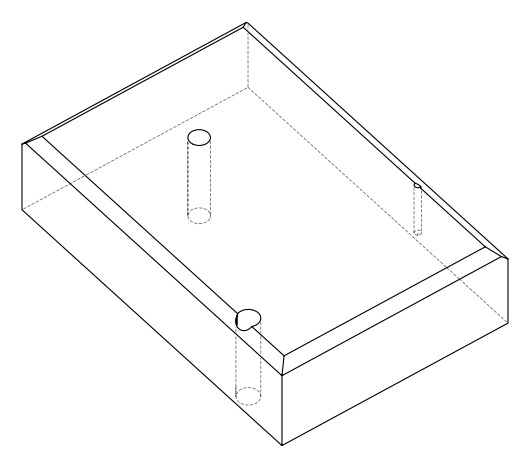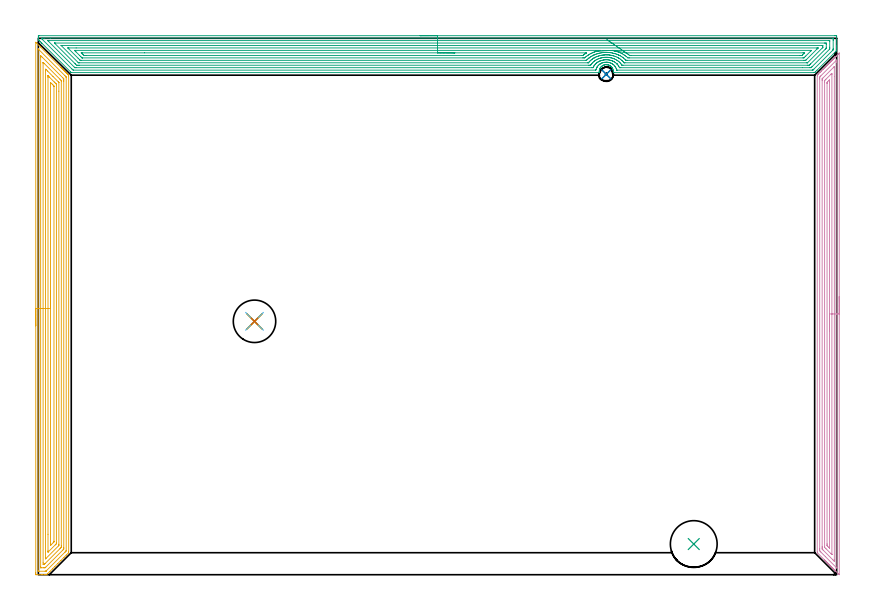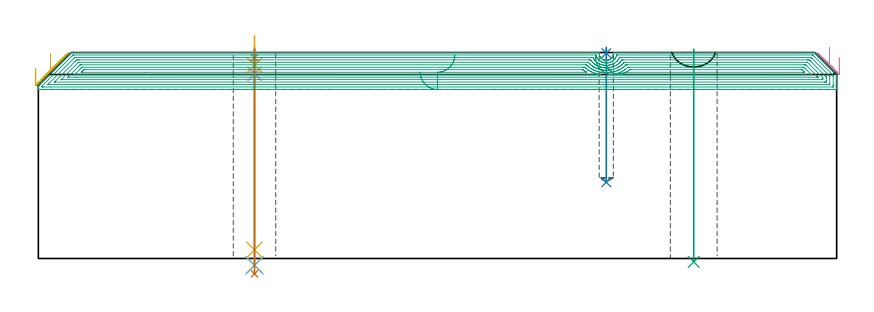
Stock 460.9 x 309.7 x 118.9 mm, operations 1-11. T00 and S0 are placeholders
(PLAN: 12 operations, 7 tool changes, 78 min)
(1 SPOT_DRILL | STEP1HOLE_1 | NXT0321_9005460120000 | 0.05 min | 182 mm3)
(2 SPOT_DRILL_1 | STEP1POCKET | NXT0321_9005460120000 | 0.03 min | 0 mm3)
(3 INDEXABLE_INSERT_DRILL_THROUGH_HOLE_FROM_SOLID | STEP1HOLE | NXT0302_025 | 0.49 min | 68005 mm3)
(4 DRILL_BLIND_HOLE_INTO_CENTER | STEP1HOLE_1 | UGT0301_477 | 0.06 min | 452 mm3)
(5 GUN_DRILL_THROUGH_HOLE | STEP1HOLE_1 | UGT0307_007 | 0.63 min | 8687 mm3)
(6 DRILL_TO_ENLARGE_THROUGH_HOLE | STEP1HOLE_1 | NXT0301_104 | 0.5 min | 8924 mm3)
(7 DRILL_TO_ENLARGE_THROUGH_HOLE_1 | STEP1HOLE_1 | UGT0301_058 | 0.52 min | 37741 mm3)
(8 DRILL_BLIND_HOLE_INTO_CENTER_1 | STEP1POCKET | UGT0301_477 | 0.31 min | 3838 mm3)
(9 AREA_MILL | FG_CHAMFER_SURFACE | UGT0205_001 | 29.14 min | 104437 mm3)
(10 AREA_MILL_1 | FG_CHAMFER_SURFACE_1 | UGT0205_001 | 11.79 min | 23601 mm3)
(11 AREA_MILL_2 | FG_CHAMFER_SURFACE_2 | UGT0205_001 | 16.8 min | 53197 mm3)
(12 AREA_MILL_3 | FG_CHAMFER_SURFACE_3 | UGT0205_001 | 17.69 min | 34821 mm3)
(TOOL NXT0321_9005460120000 | NC Spot Drill, 142deg, 12mm, Carbide, Uncoated | D12 PA142 FL30 Z2)
(TOOL NXT0302_025 | Index. Insert Drill 27mm [880-D2700L32-05] | D27 PA176 FL135 Z2)
(TOOL UGT0301_477 | Carbide Drill 8.2 mm | D8.2 PA118 FL75 Z2)
(TOOL UGT0307_007 | Gun Drill 10 mm | D10 PA130 FL24 Z1)
(TOOL NXT0301_104 | Carbide Drill 14mm [860.1-1400-112A1-MM 2214] | D14 PA140 FL123 Z2)
(TOOL UGT0301_058 | Twist Drill 24.5 mm | D24.5 PA118 FL160 Z2)
(TOOL UGT0205_001 | Chamfer Mill 20 x 3 x 45 deg. | D20 FL50 Z2)
(OP 1 SPOT_DRILL)
G17 G21 G94 G90
T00 M6
G54
G17 G0 G90 X124.8 Y146.3 S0 M3
G43 Z128.9 H0
G94 G81 G98 Z115.9 F250. R121.9
G80
M5
M2
(OP 2 SPOT_DRILL_1)
G17 G21 G94 G90
T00 M6
G54
G17 G0 G90 X327.9 Y288.9 S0 M3
G43 Z128.9 H0
G94 G81 G98 Z118.547 F250. R121.9
G80
M5
M2
(OP 3 INDEXABLE_INSERT_DRILL_THROUGH_HOLE_FROM_SOLID)
G17 G21 G94 G90
T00 M6
G54
G17 G0 G90 X378.4 Y17.7 S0 M3
G43 Z128.9 H1
G94 G81 G98 Z-1.971 F250. R120.9
G80
M5
M2
(OP 4 DRILL_BLIND_HOLE_INTO_CENTER)
G17 G21 G94 G90
T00 M6
G54
G17 G0 G90 X124.8 Y146.3 S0 M3
G43 Z128.9 H0
G94 G81 G98 Z106.6 F250. R120.9
G80
M5
M2
(OP 5 GUN_DRILL_THROUGH_HOLE)
G17 G21 G94 G90
T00 M6
G54
G17 G0 G90 X124.8 Y146.3 M8
G43 Z128.9 H0
Z128.463
S716 M3
G94 G1 Z111.568 F125. M26
G4 X.084
Z5. F250.
G4 X.084
Z-3.832 F125.
G4 X.084
M5
M9
G0 Z128.463
Z128.9
M2
(OP 6 DRILL_TO_ENLARGE_THROUGH_HOLE)
G17 G21 G94 G90
T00 M6
G54
G17 G0 G90 X124.8 Y146.3 S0 M3
G43 Z128.9 H1
G94 G73 G98 Z-4.048 F250. Q13.661 R120.9
G80
M5
M2
(OP 7 DRILL_TO_ENLARGE_THROUGH_HOLE_1)
G17 G21 G94 G90
T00 M6
G54
G17 G0 G90 X124.8 Y146.3 S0 M3
G43 Z128.9 H0
G94 G73 G98 Z-8.861 F250. Q21.293 R120.9
G80
M5
M2
(OP 8 DRILL_BLIND_HOLE_INTO_CENTER_1)
G17 G21 G94 G90
T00 M6
G54
G17 G0 G90 X327.9 Y288.9 S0 M3
G43 Z128.9 H0
G94 G81 G98 Z44. F250. R120.9
G80
M5
M2
(OP 9 AREA_MILL)
G17 G21 G94 G90
T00 M6
G54
G17 G0 G90 X220.45 Y311.2 S1061 M3
G43 Z128.9 H0
Z107.6
G94 G1 X220.488 Z106.728 F250.
X220.602 Z105.864
X220.791 Z105.012
X221.053 Z104.18
X221.387 Z103.374
X221.79 Z102.6
X222.258 Z101.864
X222.79 Z101.172
X223.379 Z100.529
X224.022 Z99.94
X224.714 Z99.409
X225.45 Z98.94
X226.224 Z98.537
X227.03 Z98.203
X227.862 Z97.941
X228.713 Z97.752
X229.578 Z97.638
X230.45 Z97.6
X459.779
X460.27 Y311.198 Z97.602
X460.755 Y311.195 Z97.604
X460.891 Y311.192 Z97.606
X460.9 Y310.715 Z98.083
Y305.411 Z103.383
Y304.89 Z103.907
Y304.527 Z104.268
Y304.006 Z104.79
Y303.644 Z105.151
Y302.76 Z106.038
X460.898 Y302.609 Z106.189
X460.866 Y302.566 Z106.234
X460.568 Y302.267 Z106.531
X449.6 Y291.299 Z117.5
X448.645 Y290.344 Z118.454
X448.473 Y290.173 Z118.626
X448.252 Y289.954 Z118.845
X448.201 Y289.907 Z118.893
X447.75 Y289.9 Z118.9
X332.393
X331.98 Y289.907 Z118.893
X331.991 Y290.213 Z118.587
X331.996 Y290.454 Z118.346
X331.982 Y290.691 Z118.109
X331.946 Y290.952 Z117.848
X331.921 Y291.132 Z117.666
X331.818 Y291.57 Z117.229
X331.659 Y292.008 Z116.79
X331.457 Y292.432 Z116.365
X331.447 Y292.449 Z116.348
X331.345 Y292.595 Z116.201
X331.201 Y292.805 Z115.995
X331.129 Y292.909 Z115.891
X331.025 Y293.037 Z115.762
X330.954 Y293.125 Z115.675
X330.76 Y293.33 Z115.47
X330.563 Y293.512 Z115.288
X330.418 Y293.626 Z115.173
X330.352 Y293.678 Z115.121
X330.133 Y293.831 Z114.968
X329.985 Y293.921 Z114.878
X329.905 Y293.97 Z114.83
X329.731 Y294.061 Z114.738
X329.67 Y294.094 Z114.706
X329.408 Y294.209 Z114.589
X329.264 Y294.256 Z114.54
X329.096 Y294.312 Z114.485
X328.816 Y294.386 Z114.41
X328.776 Y294.397 Z114.399
X328.554 Y294.442 Z114.356
X328.331 Y294.473 Z114.326
X328.294 Y294.475 Z114.323
X328.141 Y294.484 Z114.307
X328.106 Y294.485 Z114.303
X328.051 Y294.49 Z114.3
X327.769 Y294.494 Z114.299
X327.713 Y294.488 Z114.303
X327.563 Y294.476 Z114.322
X327.433 Y294.463 Z114.334
X327.028 Y294.392 Z114.402
X326.988 Y294.385 Z114.409
X326.686 Y294.306 Z114.489
X326.581 Y294.271 Z114.524
X326.392 Y294.21 Z114.589
X326.094 Y294.076 Z114.723
X325.993 Y294.022 Z114.777
X325.858 Y293.949 Z114.849
X325.63 Y293.807 Z114.991
X325.566 Y293.762 Z115.037
X325.411 Y293.651 Z115.147
X325.2 Y293.481 Z115.318
X325.039 Y293.33 Z115.469
X324.846 Y293.125 Z115.675
X324.792 Y293.061 Z115.739
X324.668 Y292.911 Z115.889
X324.547 Y292.745 Z116.054
X324.504 Y292.684 Z116.114
X324.447 Y292.595 Z116.201
X324.353 Y292.45 Z116.349
X324.345 Y292.436 Z116.364
X324.306 Y292.37 Z116.43
X324.298 Y292.351 Z116.449
X324.209 Y292.153 Z116.642
X324.128 Y291.974 Z116.823
X323.982 Y291.57 Z117.229
X323.879 Y291.133 Z117.667
X323.82 Y290.69 Z118.109
X323.812 Y290.194 Z118.605
X323.819 Y289.906 Z118.892
X323.451 Y289.9 Z118.9
X19.03
X19.005 Y289.906 Z118.893
X18.993 Y289.909 Z118.889
X18.956 Y289.944 Z118.855
X18.652 Y290.247 Z118.55
X18.516 Y290.384 Z118.416
X18.515 Y290.385 Z118.415
X2.014 Y306.884 Z101.912
X1.912 Y306.988 Z101.812
X1.823 Y307.077 Z101.723
X1.719 Y307.179 Z101.617
X1.279 Y307.621 Z101.178
X0.835 Y308.063 Z100.733
X0.63 Y308.269 Z100.53
X0.574 Y308.325 Z100.474
X0.332 Y308.567 Z100.232
X0.203 Y308.697 Z100.103
X0.034 Y308.869 Z99.929
X0.005 Y308.905 Z99.891
X0.003 Y308.947 Z99.851
X0. Y308.997 Z99.801
Y309.048 Z99.75
Y309.831 Z98.963
Y311.076 Z97.721
X0.003 Y311.191 Z97.605
X0.429 Y311.2 Z97.6
X230.45
Y309.786 Z99.014
X458.527 Y309.785 Z99.015
X458.877 Y309.779 Z99.021
X458.89 Y309.666 Z99.134
X458.897 Y309.42 Z99.38
X458.899 Y308.947 Z99.853
X458.9 Y308.533 Z100.267
Y303.644 Z105.156
X458.898 Y303.231 Z105.569
X458.894 Y303.112 Z105.688
X458.89 Y303.055 Z105.745
X458.855 Y303.017 Z105.783
X458.609 Y302.76 Z106.04
X458.546 Y302.696 Z106.104
X447.75 Y291.9 Z116.9
X447.431 Y291.584 Z117.216
X447.236 Y291.394 Z117.406
X447.166 Y291.328 Z117.472
X447.067 Y291.321 Z117.479
X446.856 Y291.315 Z117.485
X446.81
X334.136
X333.965 Y291.318 Z117.482
X333.925 Y291.321 Z117.479
X333.913 Y291.325 Z117.475
X333.905 Y291.343 Z117.457
X333.89 Y291.388 Z117.412
X333.878 Y291.433 Z117.367
X333.833 Y291.614 Z117.186
X333.733 Y291.954 Z116.846
X333.661 Y292.153 Z116.647
X333.558 Y292.428 Z116.372
X333.288 Y293.001 Z115.799
X333.265 Y293.037 Z115.763
X333.224 Y293.1 Z115.7
X332.922 Y293.519 Z115.281
X332.753 Y293.735 Z115.065
X332.596 Y293.921 Z114.879
X332.393 Y294.135 Z114.665
X332.038 Y294.457 Z114.343
X331.578 Y294.805 Z113.995
X331.499 Y294.86 Z113.94
X331.342 Y294.96 Z113.84
X330.823 Y295.241 Z113.559
X330.605 Y295.341 Z113.459
X330.253 Y295.484 Z113.316
X329.751 Y295.649 Z113.151
X329.711 Y295.66 Z113.14
X329.602 Y295.689 Z113.111
X328.955 Y295.821 Z112.979
X328.816 Y295.842 Z112.958
X328.639 Y295.864 Z112.936
X328.261 Y295.894 Z112.906
X327.922 Y295.904 Z112.896
X327.704 Y295.905 Z112.895
X327.028 Y295.842 Z112.958
X326.895 Y295.82 Z112.98
X326.2 Y295.689 Z113.111
X326.134 Y295.672 Z113.128
X325.472 Y295.458 Z113.342
X325.375 Y295.42 Z113.38
X325.239 Y295.361 Z113.439
X324.859 Y295.18 Z113.62
X324.345 Y294.889 Z113.911
X324.293 Y294.856 Z113.944
X324.219 Y294.805 Z113.995
X323.785 Y294.475 Z114.325
X323.451 Y294.179 Z114.621
X323.322 Y294.048 Z114.752
X323.204 Y293.921 Z114.879
X322.91 Y293.572 Z115.228
X322.557 Y293.072 Z115.728
X322.543 Y293.05 Z115.75
X322.536 Y293.037 Z115.763
X322.254 Y292.452 Z116.348
X322.138 Y292.153 Z116.647
X322.018 Y291.801 Z116.999
X321.946 Y291.576 Z117.224
X321.867 Y291.321 Z117.479
X321.662 Y291.316 Z117.484
X321.616 Y291.315 Z117.485
X20.304
X20.257
X20.051 Y291.321 Z117.479
X19.633 Y291.725 Z117.075
X19.409 Y291.941 Z116.859
X2.403 Y308.947 Z99.853
X2.01 Y309.351 Z99.449
Y309.768 Z99.032
X2.419 Y309.784 Z99.016
X2.465 Y309.785 Z99.015
X3.313 Y309.786 Z99.014
X6.862
X230.45
Y308.372 Z100.428
X456.381 Y308.371 Z100.429
X456.693 Y308.37 Z100.43
X456.797 Y308.368 Z100.432
X456.877 Y308.365 Z100.435
X456.89 Y308.358 Z100.442
X456.894 Y308.326 Z100.474
X456.897 Y308.268 Z100.532
X456.899 Y308.063 Z100.737
X456.9 Y307.858 Z100.942
Y304.527 Z104.273
Y304.323 Z104.477
X456.894 Y303.644 Z105.156
X456.89 Y303.542 Z105.258
X456.885 Y303.496 Z105.304
X456.865 Y303.473 Z105.327
X456.693 Y303.293 Z105.507
X446.645 Y293.245 Z115.555
X446.434 Y293.037 Z115.763
X446.195 Y292.806 Z115.994
X446.113 Y292.735 Z116.065
X445.962 Y292.734 Z116.066
X445.379 Y292.729 Z116.071
X441.132 Y292.728 Z116.072
X336.282 Y292.729 Z116.071
X335.97 Y292.73 Z116.07
X335.658 Y292.733 Z116.067
X335.57 Y292.735 Z116.065
X335.53 Y292.741 Z116.059
X335.517 Y292.766 Z116.034
X335.38 Y293.037 Z115.763
X335.076 Y293.627 Z115.173
X334.958 Y293.805 Z114.995
X334.876 Y293.921 Z114.879
X334.581 Y294.32 Z114.48
X334.182 Y294.8 Z114.
X334.177 Y294.805 Z113.995
X334.107 Y294.878 Z113.922
X334.022 Y294.963 Z113.837
X333.941 Y295.043 Z113.757
X333.288 Y295.581 Z113.219
X333.143 Y295.689 Z113.111
X332.699 Y295.992 Z112.808
X332.393 Y296.168 Z112.632
X332.13 Y296.313 Z112.487
X331.933 Y296.417 Z112.383
X331.601 Y296.573 Z112.227
X331.499 Y296.616 Z112.184
X331.424 Y296.647 Z112.153
X331.127 Y296.757 Z112.043
X330.918 Y296.824 Z111.976
X330.605 Y296.922 Z111.878
X330.123 Y297.048 Z111.752
X329.711 Y297.137 Z111.663
X329.386 Y297.202 Z111.598
X329.023 Y297.252 Z111.548
X328.816 Y297.273 Z111.527
X328.443 Y297.303 Z111.497
X328.063 Y297.317 Z111.483
X327.922 Y297.318 Z111.482
X327.544 Y297.314 Z111.486
X327.199 Y297.287 Z111.513
X327.028 Y297.272 Z111.528
X326.691 Y297.236 Z111.564
X326.402 Y297.191 Z111.609
X326.134 Y297.139 Z111.661
X325.657 Y297.043 Z111.757
X325.239 Y296.931 Z111.869
X324.963 Y296.846 Z111.954
X324.697 Y296.762 Z112.038
X324.345 Y296.636 Z112.164
X324.299 Y296.618 Z112.182
X324.196 Y296.573 Z112.227
X323.696 Y296.331 Z112.469
X323.451 Y296.195 Z112.605
X323.129 Y296.007 Z112.793
X322.982 Y295.919 Z112.881
X322.644 Y295.689 Z113.111
X322.593 Y295.652 Z113.148
X322.557 Y295.625 Z113.175
X322.264 Y295.393 Z113.407
X322.104 Y295.252 Z113.548
X321.662 Y294.846 Z113.954
X321.642 Y294.825 Z113.975
X321.624 Y294.805 Z113.995
X321.233 Y294.345 Z114.455
X320.921 Y293.921 Z114.879
X320.858 Y293.832 Z114.968
X320.768 Y293.698 Z115.102
X320.537 Y293.266 Z115.534
X320.419 Y293.037 Z115.763
X320.312 Y292.82 Z115.98
X320.273 Y292.742 Z116.058
X320.18 Y292.735 Z116.065
X319.874 Y292.732 Z116.068
X319.291 Y292.729 Z116.071
X22.092
X21.509 Y292.73 Z116.07
X21.198 Y292.733 Z116.067
X21.096 Y292.735 Z116.065
X21.067 Y292.744 Z116.056
X21.038 Y292.768 Z116.032
X20.981 Y292.822 Z115.978
X20.763 Y293.037 Z115.763
X5.996 Y307.804 Z100.996
X5.741 Y308.063 Z100.737
X5.491 Y308.32 Z100.48
X5.457 Y308.365 Z100.435
X5.497 Y308.368 Z100.432
X5.58 Y308.37 Z100.43
X5.684 Y308.371 Z100.429
X5.996
X230.45 Y308.372 Z100.428
Y306.957 Z101.843
X454.01
X454.236 Y306.956 Z101.844
X454.768 Y306.95 Z101.85
X454.89 Y306.947 Z101.853
X454.894 Y306.736 Z102.064
X454.9 Y306.299 Z102.501
Y304.532 Z104.268
X454.893 Y304.088 Z104.712
X454.89 Y303.978 Z104.822
X454.875 Y303.936 Z104.864
X454.848 Y303.905 Z104.895
X454.747 Y303.799 Z105.001
X454.594 Y303.644 Z105.156
X454.304 Y303.353 Z105.447
X445.858 Y294.907 Z113.893
X445.754 Y294.805 Z113.995
X445.408 Y294.468 Z114.332
X445.068 Y294.15 Z114.65
X444.839 Y294.147 Z114.653
X444.173 Y294.143 Z114.657
X443.949
X337.534
X337.2 Y294.145 Z114.655
X337.032 Y294.147 Z114.653
X336.955 Y294.15 Z114.65
X336.865 Y294.273 Z114.527
X336.477 Y294.805 Z113.995
X336.257 Y295.093 Z113.707
X335.97 Y295.432 Z113.368
X335.735 Y295.689 Z113.111
X335.395 Y296.007 Z112.793
X335.076 Y296.277 Z112.523
X334.714 Y296.573 Z112.227
X334.182 Y296.946 Z111.854
X333.865 Y297.144 Z111.656
X333.322 Y297.456 Z111.344
X333.288 Y297.475 Z111.325
X333.247 Y297.496 Z111.304
X332.68 Y297.758 Z111.042
X332.393 Y297.876 Z110.924
X332.118 Y297.985 Z110.815
X331.719 Y298.123 Z110.677
X331.499 Y298.189 Z110.611
X330.966 Y298.34 Z110.46
X330.605 Y298.427 Z110.373
X330.492 Y298.452 Z110.348
X329.711 Y298.598 Z110.202
X329.408 Y298.639 Z110.161
X328.816 Y298.696 Z110.104
X328.433 Y298.719 Z110.081
X327.922 Y298.732 Z110.068
X327.529 Y298.729 Z110.071
X327.028 Y298.694 Z110.106
X326.7 Y298.664 Z110.136
X326.134 Y298.597 Z110.203
X325.91 Y298.561 Z110.239
X325.239 Y298.434 Z110.366
X325.162 Y298.417 Z110.383
X324.833 Y298.34 Z110.46
X324.453 Y298.234 Z110.566
X324.345 Y298.202 Z110.598
X323.777 Y298.018 Z110.782
X323.451 Y297.898 Z110.902
X323.137 Y297.766 Z111.034
X322.557 Y297.5 Z111.3
X322.527 Y297.485 Z111.315
X322.473 Y297.456 Z111.344
X321.963 Y297.16 Z111.64
X321.662 Y296.982 Z111.818
X321.418 Y296.814 Z111.986
X321.079 Y296.573 Z112.227
X320.903 Y296.44 Z112.36
X320.768 Y296.332 Z112.468
X320.426 Y296.027 Z112.773
X320.064 Y295.689 Z113.111
X319.97 Y295.594 Z113.206
X319.874 Y295.491 Z113.309
X319.558 Y295.118 Z113.682
X319.318 Y294.805 Z113.995
X319.175 Y294.611 Z114.189
X318.98 Y294.336 Z114.464
X318.859 Y294.154 Z114.646
X318.749 Y294.149 Z114.651
X318.086 Y294.144 Z114.656
X317.861 Y294.143 Z114.657
X23.656
X22.986 Y294.145 Z114.655
X22.757 Y294.148 Z114.652
X22.092 Y294.163 Z114.637
X21.445 Y294.805 Z113.995
X21.198 Y295.051 Z113.749
X9.573 Y306.676 Z102.124
X9.339 Y306.914 Z101.886
X9.316 Y306.94 Z101.86
X9.309 Y306.952 Z101.848
X9.314
X9.399 Y306.955 Z101.845
X9.573 Y306.957 Z101.843
X9.797
X230.45
Y305.543 Z103.257
X452.355 Y305.542 Z103.258
X452.622 Y305.539 Z103.261
X452.799 Y305.536 Z103.264
X452.891 Y305.529 Z103.271
X452.893 Y305.507 Z103.293
X452.896 Y305.411 Z103.389
X452.899 Y304.741 Z104.059
X452.897 Y304.527 Z104.273
X452.894 Y304.444 Z104.356
X452.89 Y304.404 Z104.396
X452.861 Y304.371 Z104.429
X452.759 Y304.262 Z104.538
X452.627 Y304.127 Z104.673
X444.173 Y295.672 Z113.128
X444.069 Y295.579 Z113.221
X444.049 Y295.564 Z113.236
X444.03 Y295.561 Z113.239
X443.983 Y295.559 Z113.241
X443.793 Y295.557 Z113.243
X443.412
X338.653
X338.52 Y295.559 Z113.241
X338.254 Y295.564 Z113.236
X338.191 Y295.566 Z113.234
X338.176 Y295.581 Z113.219
X338.143 Y295.617 Z113.183
X337.759 Y296.071 Z112.729
X337.297 Y296.573 Z112.227
X336.865 Y296.968 Z111.832
X336.277 Y297.456 Z111.344
X335.97 Y297.683 Z111.117
X335.235 Y298.183 Z110.617
X335.076 Y298.276 Z110.524
X334.963 Y298.34 Z110.46
X334.458 Y298.614 Z110.186
X334.182 Y298.748 Z110.052
X333.415 Y299.098 Z109.702
X333.288 Y299.149 Z109.651
X333.091 Y299.224 Z109.576
X332.393 Y299.455 Z109.345
X332.061 Y299.553 Z109.247
X331.499 Y299.701 Z109.099
X330.875 Y299.841 Z108.959
X330.605 Y299.894 Z108.906
X330.224 Y299.965 Z108.835
X329.787 Y300.032 Z108.768
X329.711 Y300.041 Z108.759
X329.044 Y300.108 Z108.692
X328.816 Y300.122 Z108.678
X328.802 Y300.123 Z108.677
X327.922 Y300.151 Z108.649
X327.878
X327.455 Y300.142 Z108.658
X327.028 Y300.122 Z108.678
X327.015 Y300.121 Z108.679
X326.825 Y300.108 Z108.692
X326.198 Y300.044 Z108.756
X326.134 Y300.036 Z108.764
X325.747 Y299.985 Z108.815
X325.417 Y299.932 Z108.868
X325.239 Y299.9 Z108.9
X324.672 Y299.785 Z109.015
X324.345 Y299.711 Z109.089
X323.954 Y299.611 Z109.189
X323.451 Y299.465 Z109.335
X323.266 Y299.407 Z109.393
X322.706 Y299.224 Z109.576
X322.597 Y299.184 Z109.616
X322.557 Y299.168 Z109.632
X321.973 Y298.917 Z109.883
X321.662 Y298.772 Z110.028
X321.368 Y298.631 Z110.169
X320.833 Y298.34 Z110.46
X320.792 Y298.317 Z110.483
X320.768 Y298.303 Z110.497
X320.242 Y297.977 Z110.823
X319.874 Y297.725 Z111.075
X319.717 Y297.611 Z111.189
X319.512 Y297.456 Z111.344
X319.216 Y297.223 Z111.577
X318.98 Y297.019 Z111.781
X318.746 Y296.803 Z111.997
X318.504 Y296.573 Z112.227
X318.297 Y296.364 Z112.436
X318.086 Y296.133 Z112.667
X317.88 Y295.891 Z112.909
X317.711 Y295.689 Z113.111
X317.622 Y295.584 Z113.216
X317.606 Y295.566 Z113.234
X317.546 Y295.562 Z113.238
X317.458 Y295.559 Z113.241
X317.324 Y295.557 Z113.243
X317.191
X23.747
X23.481 Y295.558 Z113.242
X23.303 Y295.561 Z113.239
X23.164 Y295.564 Z113.236
X23.124 Y295.586 Z113.214
X23.011 Y295.689 Z113.111
X22.986 Y295.712 Z113.088
X13.287 Y305.411 Z103.389
X13.182 Y305.519 Z103.281
X13.169 Y305.534 Z103.266
X13.17 Y305.535 Z103.265
X13.191 Y305.538 Z103.262
X13.333 Y305.541 Z103.259
X13.511 Y305.543 Z103.257
X13.777
X230.45
Y304.129 Z104.671
X449.539
X449.943 Y304.128 Z104.672
X450.058 Y304.125 Z104.675
X450.109 Y304.122 Z104.678
X450.156 Y304.114 Z104.686
X450.121 Y304.076 Z104.724
X450.06 Y304.012 Z104.788
X449.696 Y303.644 Z105.156
X449.618 Y303.565 Z105.235
X443.279 Y297.228 Z111.572
X443.053 Y297.01 Z111.79
X443.02 Y296.98 Z111.82
X442.976 Y296.977 Z111.823
X442.873 Y296.974 Z111.826
X442.385 Y296.972 Z111.828
X441.982 Y296.971 Z111.829
X340.038 Y296.972 Z111.828
X339.547 Y296.975 Z111.825
X339.384 Y296.978 Z111.822
X339.331 Y296.981 Z111.819
X339.287 Y297.023 Z111.777
X339.198 Y297.112 Z111.688
X338.859 Y297.456 Z111.344
X338.653 Y297.644 Z111.156
X337.846 Y298.34 Z110.46
X337.759 Y298.411 Z110.389
X337.457 Y298.639 Z110.161
X336.865 Y299.036 Z109.764
X336.576 Y299.224 Z109.576
X335.97 Y299.572 Z109.228
X335.713 Y299.715 Z109.085
X335.223 Y299.962 Z108.838
X335.076 Y300.029 Z108.771
X334.898 Y300.108 Z108.692
X334.182 Y300.41 Z108.39
X333.7 Y300.584 Z108.216
X333.288 Y300.72 Z108.08
X332.408 Y300.977 Z107.823
X332.393 Y300.981 Z107.819
X332.353 Y300.992 Z107.808
X331.499 Y301.183 Z107.617
X331.253 Y301.235 Z107.565
X330.605 Y301.353 Z107.447
X330.177 Y301.415 Z107.385
X329.711 Y301.464 Z107.336
X329.184 Y301.512 Z107.288
X328.816 Y301.531 Z107.269
X328.249 Y301.553 Z107.247
X327.922 Y301.561 Z107.239
X327.353 Y301.554 Z107.246
X327.028 Y301.535 Z107.265
X326.515 Y301.498 Z107.302
X326.134 Y301.461 Z107.339
X325.706 Y301.414 Z107.386
X325.239 Y301.353 Z107.447
X324.925 Y301.303 Z107.497
X324.345 Y301.192 Z107.608
X324.178 Y301.157 Z107.643
X323.451 Y300.994 Z107.806
X323.444 Y300.992 Z107.808
X322.758 Y300.793 Z108.007
X322.557 Y300.731 Z108.069
X322.085 Y300.575 Z108.225
X321.662 Y300.428 Z108.372
X321.432 Y300.335 Z108.465
X320.88 Y300.108 Z108.692
X320.803 Y300.073 Z108.727
X320.768 Y300.057 Z108.743
X320.205 Y299.781 Z109.019
X319.874 Y299.602 Z109.198
X319.631 Y299.464 Z109.336
X319.216 Y299.224 Z109.576
X319.07 Y299.135 Z109.665
X318.98 Y299.078 Z109.722
X318.539 Y298.776 Z110.024
X318.086 Y298.453 Z110.347
X318.021 Y298.404 Z110.396
X317.941 Y298.34 Z110.46
X317.535 Y298.001 Z110.799
X317.191 Y297.698 Z111.102
X317.065 Y297.581 Z111.219
X316.937 Y297.456 Z111.344
X316.619 Y297.138 Z111.662
X316.51 Y297.03 Z111.77
X316.469 Y296.99 Z111.81
X316.446 Y296.978 Z111.822
X316.419 Y296.976 Z111.824
X316.297 Y296.973 Z111.827
X315.893 Y296.971 Z111.829
X24.775
X24.37 Y296.973 Z111.827
X24.249 Y296.976 Z111.824
X24.193 Y296.978 Z111.822
X24.083 Y297.077 Z111.723
X23.881 Y297.269 Z111.531
X23.692 Y297.456 Z111.344
X22.986 Y298.161 Z110.639
X17.504 Y303.644 Z105.156
X17.042 Y304.117 Z104.683
X17.062 Y304.122 Z104.678
X17.134 Y304.125 Z104.675
X17.621 Y304.128 Z104.672
X21.827 Y304.129 Z104.671
X230.45
Y302.715 Z106.085
X324.345 Y302.714 Z106.086
X324.392 Y302.713 Z106.087
X324.557 Y302.708 Z106.092
X324.426 Y302.68 Z106.12
X324.368 Y302.668 Z106.132
X323.682 Y302.531 Z106.269
X323.563 Y302.507 Z106.293
X323.451 Y302.482 Z106.318
X322.956 Y302.365 Z106.435
X322.794 Y302.324 Z106.476
X322.557 Y302.261 Z106.539
X322.254 Y302.175 Z106.625
X321.751 Y302.029 Z106.771
X321.662 Y302.002 Z106.798
X321.566 Y301.971 Z106.829
X321.278 Y301.876 Z106.924
X320.902 Y301.743 Z107.057
X320.768 Y301.693 Z107.107
X320.265 Y301.489 Z107.311
X319.874 Y301.324 Z107.476
X319.643 Y301.22 Z107.58
X319.152 Y300.992 Z107.808
X319.037 Y300.935 Z107.865
X318.98 Y300.905 Z107.895
X318.466 Y300.616 Z108.184
X318.086 Y300.398 Z108.402
X317.903 Y300.288 Z108.512
X317.612 Y300.108 Z108.692
X317.36 Y299.941 Z108.859
X317.191 Y299.825 Z108.975
X316.842 Y299.57 Z109.23
X316.376 Y299.224 Z109.576
X316.332 Y299.19 Z109.61
X316.297 Y299.161 Z109.639
X315.853 Y298.78 Z110.02
X315.403 Y298.392 Z110.408
X315.352 Y298.391 Z110.409
X314.509 Y298.385 Z110.415
X314.463
X25.411 Y298.386 Z110.414
X25.305 Y298.387 Z110.413
X25.253 Y298.39 Z110.41
X25.23 Y298.392 Z110.408
X25.194 Y298.415 Z110.385
X24.775 Y298.825 Z109.975
X24.373 Y299.224 Z109.576
X23.881 Y299.716 Z109.084
X21.721 Y301.876 Z106.924
X21.198 Y302.4 Z106.4
X20.999 Y302.606 Z106.194
X20.918 Y302.691 Z106.109
X20.908 Y302.709 Z106.091
X20.938 Y302.71 Z106.09
X21.024 Y302.713 Z106.087
X21.198 Y302.714 Z106.086
X21.243 Y302.715 Z106.085
X230.45
Y301.3 Z107.5
X315.985
X316.213 Y301.299 Z107.501
X316.297 Y301.298 Z107.502
X316.418 Y301.294 Z107.506
X316.356 Y301.226 Z107.574
X316.297 Y301.183 Z107.617
X316.183 Y301.105 Z107.695
X316.018 Y300.992 Z107.808
X315.659 Y300.739 Z108.061
X315.403 Y300.556 Z108.244
X315.146 Y300.362 Z108.438
X314.818 Y300.108 Z108.692
X314.647 Y299.971 Z108.829
X314.509 Y299.862 Z108.938
X314.431 Y299.806 Z108.994
X314.363 Y299.804 Z108.996
X314.217 Y299.802 Z108.998
X313.926 Y299.8 Z109.
X313.614
X27.458
X26.874 Y299.801 Z108.999
X26.563 Y299.803 Z108.997
X26.256 Y299.807 Z108.993
X25.945 Y300.108 Z108.692
X25.669 Y300.379 Z108.421
X25.057 Y300.992 Z107.808
X24.775 Y301.278 Z107.522
X24.769 Y301.295 Z107.505
X24.775 Y301.296 Z107.504
X25.358 Y301.3 Z107.5
X61.348
X230.45
X231.322 Z107.538
X232.186 Z107.651
X233.038 Z107.84
X233.87 Z108.103
X234.676 Z108.436
X235.45 Z108.839
X236.186 Z109.308
X236.878 Z109.839
X237.521 Z110.428
X238.11 Z111.072
X238.641 Z111.764
X239.11 Z112.5
X239.513 Z113.273
X239.847 Z114.079
X240.109 Z114.911
X240.298 Z115.763
X240.412 Z116.628
X240.45 Z117.5
G0 Z128.9
X321.733 Y302.293
Z116.516
G1 Z115.644
X321.81 Y302.296 Z114.775
X321.962 Y302.303 Z113.916
X322.188 Y302.313 Z113.073
X322.487 Y302.325 Z112.254
X322.856 Y302.341 Z111.463
X323.292 Y302.36 Z110.708
X323.793 Y302.381 Z109.994
X324.354 Y302.406 Z109.326
X324.97 Y302.432 Z108.71
X325.638 Y302.461 Z108.149
X326.353 Y302.491 Z107.65
X327.108 Y302.524 Z107.214
X327.898 Y302.558 Z106.846
X328.717 Y302.593 Z106.548
X329.559 Y302.629 Z106.323
X330.418 Y302.666 Z106.172
X331.286 Y302.703 Z106.097
X331.499 Y302.712 Z106.088
X331.546 Y302.714 Z106.086
X331.972
X332.393 Y302.715 Z106.085
X446.008 Y302.714 Z106.086
X446.277 Y302.708 Z106.092
X446.261 Y302.67 Z106.13
X446.161 Y302.563 Z106.237
X446.063 Y302.462 Z106.338
X445.962 Y302.359 Z106.441
X445.719 Y302.116 Z106.684
X443.052 Y299.449 Z109.351
X442.385 Y298.782 Z110.018
X442.161 Y298.561 Z110.239
X442.063 Y298.467 Z110.333
X442.001 Y298.411 Z110.389
X441.965 Y298.392 Z110.408
X441.445 Y298.385 Z110.415
X341.29
X340.442 Y298.391 Z110.409
X340.389 Y298.392 Z110.408
X339.547 Y299.107 Z109.693
X339.403 Y299.224 Z109.576
X338.98 Y299.549 Z109.251
X338.653 Y299.779 Z109.021
X338.165 Y300.108 Z108.692
X337.759 Y300.366 Z108.434
X337.12 Y300.739 Z108.061
X336.865 Y300.873 Z107.927
X336.627 Y300.992 Z107.808
X335.97 Y301.295 Z107.505
X335.417 Y301.539 Z107.261
X335.076 Y301.675 Z107.125
X334.522 Y301.876 Z106.924
X334.182 Y301.989 Z106.811
X334.011 Y302.044 Z106.756
X333.872 Y302.084 Z106.716
X333.288 Y302.244 Z106.556
X332.778 Y302.379 Z106.421
X332.606 Y302.42 Z106.38
X332.393 Y302.467 Z106.333
X331.63 Y302.631 Z106.169
X331.54 Y302.649 Z106.151
X331.286 Y302.703 Z106.097
X339.327 Y301.29 Z107.51
X339.38 Y301.295 Z107.505
X339.438 Y301.298 Z107.502
X339.547 Y301.3 Z107.5
X441.491
X442.074 Y301.299 Z107.501
X442.334 Y301.296 Z107.504
X442.385 Y301.293 Z107.507
X442.426 Y301.283 Z107.517
X442.407 Y301.259 Z107.541
X442.385 Y301.232 Z107.568
X441.261 Y300.108 Z108.692
X441.039 Y299.889 Z108.911
X440.973 Y299.828 Z108.972
X440.948 Y299.807 Z108.993
X440.904 Y299.804 Z108.996
X440.596 Y299.801 Z108.999
X440.014 Y299.8 Z109.
X439.702 Y299.799 Z109.001
X342.23 Y299.8 Z109.
X341.644 Y299.803 Z108.997
X341.336 Y299.807 Z108.993
X340.963 Y300.108 Z108.692
X340.442 Y300.515 Z108.285
X339.761 Y300.992 Z107.808
X339.327 Y301.29 Z107.51
X338.688 Y301.732 Z107.112
X338.023 Y302.191 Z106.784
X337.338 Y302.665 Z106.527
X336.636 Y303.15 Z106.343
X335.924 Y303.643 Z106.235
X335.207 Y304.138 Z106.203
X334.49 Y304.634 Z106.247
X333.779 Y305.125 Z106.366
X333.08 Y305.609 Z106.56
X332.397 Y306.081 Z106.828
X331.736 Y306.538 Z107.167
X331.101 Y306.977 Z107.575
X330.499 Y307.394 Z108.049
X329.932 Y307.785 Z108.584
X329.406 Y308.149 Z109.178
X328.925 Y308.482 Z109.825
X328.492 Y308.781 Z110.52
X328.11 Y309.045 Z111.259
G0 Z128.9
M5
M2
(OP 10 AREA_MILL_1)
G17 G21 G94 G90
T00 M6
G54
G17 G0 G90 X462.4 Y160.55 S1061 M3
G43 Z128.9 H0
Z116.2
G94 G1 Y160.512 Z115.328 F250.
Y160.398 Z114.464
Y160.209 Z113.612
Y159.947 Z112.78
Y159.613 Z111.974
Y159.21 Z111.2
Y158.742 Z110.464
Y158.21 Z109.772
Y157.621 Z109.129
Y156.978 Z108.54
Y156.286 Z108.009
Y155.55 Z107.54
Y154.776 Z107.137
Y153.97 Z106.803
Y153.138 Z106.541
Y152.286 Z106.352
Y151.422 Z106.238
Y150.55 Z106.2
Y0.227
X462.397 Y0.011 Z106.201
X462.395 Y0.01 Z106.202
X462.387 Y0.011 Z106.21
X461.95 Y0.45 Z106.65
X461.833 Y0.566 Z106.764
X460.395 Y2.005 Z108.204
X460.35 Y2.049 Z108.247
X460.306 Y2.094 Z108.293
X460.099 Y2.301 Z108.5
X460.054 Y2.345 Z108.544
X460.008 Y2.392 Z108.591
X459.803 Y2.596 Z108.796
X459.757 Y2.642 Z108.84
X459.711 Y2.689 Z108.888
X459.508 Y2.892 Z109.091
X459.46 Y2.938 Z109.137
X459.413 Y2.987 Z109.186
X459.212 Y3.187 Z109.387
X459.164 Y3.235 Z109.433
X459.115 Y3.284 Z109.483
X458.916 Y3.483 Z109.683
X458.867 Y3.531 Z109.73
X458.818 Y3.582 Z109.781
X458.621 Y3.779 Z109.978
X458.571 Y3.828 Z110.026
X458.52 Y3.879 Z110.078
X458.325 Y4.074 Z110.274
X458.274 Y4.124 Z110.323
X458.223 Y4.177 Z110.376
X458.03 Y4.37 Z110.569
X457.978 Y4.421 Z110.619
X457.925 Y4.474 Z110.674
X457.734 Y4.666 Z110.865
X457.681 Y4.717 Z110.916
X457.628 Y4.772 Z110.971
X457.438 Y4.961 Z111.161
X457.385 Y5.014 Z111.212
X457.33 Y5.069 Z111.269
X457.143 Y5.257 Z111.456
X457.088 Y5.311 Z111.509
X457.033 Y5.367 Z111.566
X456.847 Y5.553 Z111.752
X456.791 Y5.607 Z111.805
X456.735 Y5.664 Z111.864
X456.551 Y5.848 Z112.048
X456.495 Y5.904 Z112.102
X456.438 Y5.962 Z112.161
X456.256 Y6.144 Z112.343
X456.198 Y6.2 Z112.398
X456.14 Y6.259 Z112.459
X455.96 Y6.439 Z112.639
X455.902 Y6.497 Z112.695
X455.843 Y6.557 Z112.756
X455.664 Y6.735 Z112.935
X455.605 Y6.793 Z112.992
X455.545 Y6.854 Z113.054
X455.369 Y7.031 Z113.23
X455.309 Y7.09 Z113.288
X455.248 Y7.152 Z113.351
X455.073 Y7.326 Z113.526
X455.012 Y7.386 Z113.585
X454.95 Y7.449 Z113.649
X454.778 Y7.622 Z113.821
X454.715 Y7.683 Z113.881
X454.653 Y7.747 Z113.946
X454.482 Y7.918 Z114.117
X454.419 Y7.98 Z114.178
X454.355 Y8.044 Z114.244
X454.186 Y8.213 Z114.413
X454.122 Y8.276 Z114.474
X454.058 Y8.342 Z114.541
X453.891 Y8.509 Z114.708
X453.826 Y8.573 Z114.771
X449.799 Y12.602 Z118.799
X449.706 Y12.697 Z118.892
X449.7 Y13.102 Z118.9
Y287.998
X449.706 Y288.402 Z118.892
X449.797 Y288.498 Z118.8
X450.267 Y288.969 Z118.329
X450.488 Y289.188 Z118.112
X451.157 Y289.858 Z117.44
X451.374 Y290.074 Z117.226
X452.046 Y290.748 Z116.55
X452.255 Y290.955 Z116.345
X452.936 Y291.638 Z115.66
X453.137 Y291.837 Z115.463
X453.166 Y291.866 Z115.434
X453.826 Y292.527 Z114.771
X453.891 Y292.591 Z114.708
X454.058 Y292.758 Z114.541
X454.122 Y292.824 Z114.474
X454.186 Y292.887 Z114.413
X454.355 Y293.056 Z114.244
X454.419 Y293.12 Z114.178
X454.482 Y293.182 Z114.117
X454.653 Y293.353 Z113.946
X454.715 Y293.417 Z113.881
X454.778 Y293.478 Z113.821
X454.95 Y293.651 Z113.649
X455.012 Y293.714 Z113.585
X455.073 Y293.774 Z113.526
X455.248 Y293.948 Z113.351
X455.309 Y294.01 Z113.288
X455.369 Y294.069 Z113.23
X455.545 Y294.246 Z113.054
X455.605 Y294.307 Z112.992
X455.664 Y294.365 Z112.935
X455.843 Y294.543 Z112.756
X455.902 Y294.603 Z112.695
X455.96 Y294.661 Z112.639
X456.14 Y294.841 Z112.459
X456.198 Y294.9 Z112.398
X456.256 Y294.956 Z112.343
X456.438 Y295.138 Z112.161
X456.495 Y295.196 Z112.102
X456.551 Y295.252 Z112.048
X456.735 Y295.436 Z111.864
X456.791 Y295.493 Z111.805
X456.847 Y295.547 Z111.752
X457.033 Y295.733 Z111.566
X457.088 Y295.789 Z111.509
X457.143 Y295.843 Z111.456
X457.33 Y296.031 Z111.269
X457.385 Y296.086 Z111.212
X457.438 Y296.139 Z111.161
X457.628 Y296.328 Z110.971
X457.681 Y296.383 Z110.916
X457.734 Y296.434 Z110.865
X457.925 Y296.626 Z110.673
X457.978 Y296.679 Z110.619
X458.03 Y296.73 Z110.569
X458.223 Y296.923 Z110.376
X458.274 Y296.976 Z110.323
X458.325 Y297.026 Z110.274
X458.52 Y297.221 Z110.078
X458.571 Y297.272 Z110.026
X458.621 Y297.321 Z109.978
X458.818 Y297.518 Z109.781
X458.867 Y297.569 Z109.73
X458.916 Y297.617 Z109.683
X459.116 Y297.816 Z109.483
X459.164 Y297.865 Z109.433
X459.212 Y297.913 Z109.387
X459.413 Y298.113 Z109.186
X459.46 Y298.162 Z109.137
X459.508 Y298.208 Z109.091
X459.711 Y298.411 Z108.888
X459.757 Y298.458 Z108.84
X459.803 Y298.504 Z108.796
X460.008 Y298.708 Z108.591
X460.054 Y298.755 Z108.544
X460.099 Y298.799 Z108.5
X460.306 Y299.006 Z108.293
X460.35 Y299.051 Z108.247
X460.395 Y299.095 Z108.204
X460.603 Y299.303 Z107.996
X460.647 Y299.348 Z107.95
X461.833 Y300.534 Z106.764
X461.95 Y300.65 Z106.649
X462.091 Y300.791 Z106.509
X462.278 Y300.979 Z106.32
X462.388 Y301.089 Z106.209
X462.396 Y301.09 Z106.201
X462.399 Y301.089 Z106.199
X462.4 Y300.873 Z106.2
Y150.55
X460.986 Z107.614
Y4.134
X460.985 Y4.092 Z107.615
X460.981 Y4.007 Z107.619
X460.975 Y3.886 Z107.625
X460.943 Y3.914 Z107.657
X460.675 Y4.177 Z107.925
X454.425 Y10.424 Z114.175
X451.75 Y13.102 Z116.85
X451.157 Y13.705 Z117.443
X451.121 Y13.994 Z117.479
X451.118 Y14.033 Z117.482
X451.114 Y14.887 Z117.486
Y14.929
Y286.256
X451.118 Y287.106 Z117.482
X451.12 Y287.142 Z117.48
X451.157 Y287.395 Z117.443
X451.454 Y287.699 Z117.146
X451.748 Y287.998 Z116.852
X460.674 Y296.923 Z107.926
X460.811 Y297.056 Z107.789
X460.943 Y297.182 Z107.657
X460.979 Y296.923 Z107.621
X460.982 Y296.885 Z107.618
X460.986 Y296.031 Z107.614
Y295.988
Y150.55
X459.572 Z109.028
X459.571 Y8.639 Z109.029
Y8.231
X459.567 Y7.747 Z109.033
X459.566 Y7.746 Z109.034
X459.556 Y7.747 Z109.044
X459.164 Y8.136 Z109.436
X458.66 Y8.639 Z109.94
X453.305 Y13.994 Z115.295
X452.936 Y14.365 Z115.664
X452.677 Y14.63 Z115.923
X452.55 Y14.761 Z116.05
X452.535 Y14.887 Z116.065
X452.531 Y15.293 Z116.069
X452.529 Y15.779 Z116.071
Y16.188
Y285.321
X452.53 Y285.728 Z116.07
X452.534 Y286.213 Z116.066
X452.535 Y286.311 Z116.065
X452.592 Y286.38 Z116.008
X452.678 Y286.472 Z115.922
X452.936 Y286.736 Z115.664
X459.358 Y293.159 Z109.242
X459.554 Y293.353 Z109.046
X459.559 Y293.354 Z109.041
X459.564 Y293.353 Z109.036
X459.569 Y293.106 Z109.031
X459.571 Y292.945 Z109.029
X459.572 Y287.63 Z109.028
Y150.55
X458.157 Z110.443
Y11.885
X458.155 Y11.724 Z110.445
X458.153 Y11.643 Z110.447
X458.151 Y11.617 Z110.449
X458.134 Y11.627 Z110.466
X457.54 Y12.209 Z111.06
X454.715 Y15.033 Z113.885
X453.975 Y15.779 Z114.625
X453.952 Y15.809 Z114.648
X453.948 Y15.829 Z114.652
X453.945 Y15.876 Z114.655
X453.943 Y15.973 Z114.657
Y284.428
X453.945 Y285.201 Z114.655
X453.947 Y285.261 Z114.653
X453.95 Y285.286 Z114.65
X453.977 Y285.321 Z114.623
X454.344 Y285.693 Z114.256
X454.715 Y286.067 Z113.885
X457.462 Y288.813 Z111.138
X457.54 Y288.891 Z111.06
X457.633 Y288.982 Z110.967
X457.913 Y289.253 Z110.687
X458.15 Y289.452 Z110.45
X458.156 Y289.009 Z110.444
X458.157 Y288.891 Z110.443
Y150.55
X456.743 Z111.857
Y15.531
X456.742 Y15.495 Z111.858
X456.74 Y15.475 Z111.86
X456.739 Y15.474 Z111.861
X456.724 Y15.486 Z111.876
X456.571 Y15.629 Z112.029
X456.495 Y15.704 Z112.105
X456.419 Y15.779 Z112.181
X455.605 Y16.594 Z112.995
X455.529 Y16.672 Z113.071
X455.451 Y16.759 Z113.149
X455.364 Y16.864 Z113.236
X455.362 Y16.916 Z113.238
X455.358 Y17.564 Z113.242
X455.357 Y17.813 Z113.243
X455.358 Y283.536 Z113.242
X455.359 Y283.782 Z113.241
X455.364 Y284.106 Z113.236
X455.371 Y284.26 Z113.229
X455.527 Y284.428 Z113.073
X455.566 Y284.467 Z113.034
X456.533 Y285.434 Z112.067
X456.61 Y285.506 Z111.99
X456.736 Y285.622 Z111.864
X456.738 Y285.569 Z111.862
X456.741 Y285.321 Z111.859
X456.743 Y285.072 Z111.857
Y284.428
Y150.55
Y149.678 Z111.895
Y148.814 Z112.009
Y147.962 Z112.198
Y147.13 Z112.46
Y146.324 Z112.794
Y145.55 Z113.197
Y144.814 Z113.665
Y144.122 Z114.197
Y143.479 Z114.786
Y142.89 Z115.429
Y142.358 Z116.121
Y141.89 Z116.857
Y141.487 Z117.631
Y141.153 Z118.437
Y140.891 Z119.269
Y140.702 Z120.12
Y140.588 Z120.985
Y140.55 Z121.857
G0 Z128.9
M5
M2
(OP 11 AREA_MILL_2)
G17 G21 G94 G90
T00 M6
G54
G17 G0 G90 X-1.5 Y143.7 S1061 M3
G43 Z128.9 H0
Z109.9
G94 G1 Y143.738 Z109.028 F250.
Y143.852 Z108.164
Y144.041 Z107.312
Y144.303 Z106.48
Y144.637 Z105.674
Y145.04 Z104.9
Y145.508 Z104.164
Y146.04 Z103.472
Y146.629 Z102.829
Y147.272 Z102.24
Y147.964 Z101.708
Y148.7 Z101.24
Y149.474 Z100.837
Y150.28 Z100.503
Y151.112 Z100.241
Y151.963 Z100.052
Y152.828 Z99.938
Y153.7 Z99.9
Y307.279
X-1.496 Y307.387 Z99.902
X-1.495 Y307.388 Z99.903
X-1.486 Y307.387 Z99.912
X1.154 Y304.747 Z102.553
X13.05 Y292.851 Z114.447
X13.094 Y292.806 Z114.493
X13.303 Y292.597 Z114.702
X13.347 Y292.554 Z114.744
X13.392 Y292.509 Z114.79
X13.6 Y292.301 Z114.999
X13.644 Y292.257 Z115.041
X13.689 Y292.211 Z115.088
X13.896 Y292.004 Z115.295
X13.941 Y291.96 Z115.339
X13.987 Y291.914 Z115.386
X14.193 Y291.708 Z115.592
X14.238 Y291.663 Z115.636
X14.284 Y291.616 Z115.683
X14.489 Y291.411 Z115.888
X14.536 Y291.366 Z115.933
X14.582 Y291.319 Z115.981
X14.786 Y291.114 Z116.185
X14.833 Y291.069 Z116.23
X14.879 Y291.021 Z116.278
X15.083 Y290.818 Z116.482
X15.13 Y290.772 Z116.527
X15.177 Y290.724 Z116.576
X15.379 Y290.521 Z116.778
X15.427 Y290.475 Z116.824
X15.474 Y290.426 Z116.873
X15.676 Y290.225 Z117.075
X15.724 Y290.178 Z117.121
X15.772 Y290.129 Z117.171
X15.972 Y289.928 Z117.371
X16.021 Y289.88 Z117.418
X16.069 Y289.831 Z117.468
X16.269 Y289.631 Z117.668
X16.318 Y289.583 Z117.715
X16.367 Y289.533 Z117.766
X16.566 Y289.335 Z117.965
X16.615 Y289.286 Z118.012
X16.665 Y289.236 Z118.064
X16.862 Y289.038 Z118.261
X16.912 Y288.989 Z118.309
X17.228 Y288.672 Z118.628
X17.502 Y288.388 Z118.898
X17.5 Y288.066 Z118.9
Y13.106
Y12.705 Z118.885
X17.39 Y12.588 Z118.787
X16.121 Y11.32 Z117.52
X14.833 Y10.032 Z116.232
X13.05 Y8.25 Z114.449
X11.268 Y6.467 Z112.667
X9.485 Y4.685 Z110.884
X8.087 Y3.286 Z109.486
X6.748 Y1.947 Z108.147
X5.409 Y0.608 Z106.808
X4.881 Y0.082 Z106.279
X4.807 Y0.01 Z106.203
X4.557 Y0. Z105.957
X4.191 Z105.59
X3.544 Z104.939
X2.329 Z103.726
X1.762 Z103.156
X-0.912 Y0.001 Z100.484
X-1.142 Y0.002 Z100.255
X-1.491 Y0.007 Z99.905
X-1.493 Y0.026 Z99.904
X-1.499 Y0.608 Z99.901
X-1.5 Y1.197 Z99.9
Y153.7
X-0.086 Z101.314
X-0.085 Y303.285 Z101.315
X-0.084 Y303.351 Z101.316
X-0.079 Y303.48 Z101.321
X-0.074 Y303.514 Z101.326
X-0.058 Y303.502 Z101.342
X-0.021 Y303.468 Z101.379
X0.229 Y303.221 Z101.629
X15.13 Y288.32 Z116.53
X15.403 Y288.046 Z116.803
X16.021 Y287.417 Z117.421
X16.079 Y287.343 Z117.479
X16.083 Y287.218 Z117.483
X16.085 Y287.153 Z117.485
Y13.934
X16.083 Y13.868 Z117.483
X16.079 Y13.743 Z117.479
X16.021 Y13.68 Z117.421
X15.737 Y13.39 Z117.137
X15.456 Y13.106 Z116.856
X15.293 Y12.942 Z116.693
X4.589 Y2.24 Z105.989
X4.435 Y2.09 Z105.835
X4.367 Y2.029 Z105.767
X4.34 Y2.01 Z105.74
X4.31 Y2.007 Z105.71
X4.186 Y2.003 Z105.586
X3.937 Y2. Z105.337
X0.371 Y2.002 Z101.771
X-0.021 Y2.008 Z101.379
X-0.07 Y2.01 Z101.33
X-0.079 Y2.199 Z101.321
X-0.084 Y2.329 Z101.316
X-0.085 Y2.394 Z101.315
X-0.086 Y2.459 Z101.314
Y153.7
X1.328 Z102.728
X1.329 Y298.758 Z102.729
X1.33 Y299.19 Z102.73
X1.333 Y299.65 Z102.733
X1.334 Y299.654 Z102.734
X1.346 Y299.65 Z102.746
X1.762 Y299.238 Z103.162
X2.243 Y298.758 Z103.643
X14.238 Y286.761 Z115.638
X14.487 Y286.507 Z115.887
X14.611 Y286.378 Z116.011
X14.665 Y286.317 Z116.065
X14.666 Y286.26 Z116.066
X14.67 Y285.828 Z116.07
X14.671 Y285.368 Z116.071
X14.672 Y284.934 Z116.072
X14.671 Y15.784 Z116.071
X14.67 Y15.351 Z116.07
X14.666 Y14.891 Z116.066
X14.665 Y14.787 Z116.065
X14.603 Y14.714 Z116.003
X14.511 Y14.618 Z115.911
X14.238 Y14.339 Z115.638
X4.257 Y4.357 Z105.657
X4.077 Y4.179 Z105.477
X3.899 Y4.01 Z105.299
X3.72 Y4.003 Z105.12
X3.544 Y4.001 Z104.944
X2.831 Y4. Z104.231
X1.583 Y4.002 Z102.983
X1.464 Y4.005 Z102.864
X1.369 Y4.01 Z102.769
X1.335 Y4.018 Z102.735
X1.334 Y4.036 Z102.734
X1.331 Y4.179 Z102.731
X1.329 Y4.612 Z102.729
X1.328 Y153.7 Z102.728
X2.743 Z104.143
Y295.187
X2.745 Y295.533 Z104.145
X2.747 Y295.706 Z104.147
X2.749 Y295.777 Z104.149
X2.797 Y295.743 Z104.197
X3.363 Y295.187 Z104.763
X12.456 Y286.095 Z113.856
X13.181 Y285.368 Z114.581
X13.229 Y285.314 Z114.629
X13.251 Y285.287 Z114.651
X13.252 Y285.266 Z114.652
X13.255 Y285.167 Z114.655
X13.257 Y284.966 Z114.657
Y16.676
X13.255 Y15.876 Z114.655
X13.253 Y15.83 Z114.653
X13.251 Y15.812 Z114.651
X13.229 Y15.784 Z114.629
X12.845 Y15.395 Z114.245
X12.456 Y15.005 Z113.856
X3.926 Y6.475 Z105.326
X3.544 Y6.096 Z104.944
X3.476 Y6.032 Z104.876
X3.452 Y6.013 Z104.852
X3.406 Y6.009 Z104.806
X3.304 Y6.004 Z104.704
X3.099 Y6.002 Z104.499
X2.895 Y6.004 Z104.295
X2.793 Y6.008 Z104.193
X2.75 Y6.011 Z104.15
X2.743 Y6.857 Z104.143
Y153.7
X4.157 Z105.557
X4.158 Y291.002 Z105.558
X4.161 Y291.616 Z105.561
X4.164 Y291.888 Z105.564
X4.435 Y291.66 Z105.835
X4.484 Y291.616 Z105.884
X5.326 Y290.776 Z106.726
X8.446 Y287.656 Z109.846
X11.565 Y284.537 Z112.965
X11.627 Y284.475 Z113.027
X11.688 Y284.411 Z113.088
X11.81 Y284.28 Z113.21
X11.837 Y284.243 Z113.237
X11.84 Y284.23 Z113.24
X11.842 Y284.197 Z113.242
X11.843 Y279.161 Z113.243
Y17.569
X11.841 Y17.292 Z113.241
X11.836 Y16.984 Z113.236
X11.827 Y16.837 Z113.227
X11.677 Y16.676 Z113.077
X4.384 Y9.383 Z105.784
X4.282 Y9.282 Z105.682
X4.214 Y9.218 Z105.614
X4.164 Y9.174 Z105.564
X4.163 Y9.18 Z105.563
X4.16 Y9.256 Z105.56
X4.157 Y9.535 Z105.557
Y153.7
X5.571 Z106.971
Y287.153
X5.573 Y287.799 Z106.973
X5.576 Y288.046 Z106.976
X5.578 Y288.064 Z106.978
X5.58 Z106.98
X5.604 Y288.046 Z107.004
X6.218 Y287.435 Z107.618
X6.5 Y287.153 Z107.9
X9.177 Y284.475 Z110.577
X9.782 Y283.87 Z111.182
X10.068 Y283.582 Z111.468
X10.355 Y283.286 Z111.755
X10.422 Y283.213 Z111.822
X10.424 Y283.177 Z111.824
X10.427 Y283.097 Z111.827
X10.428 Y282.935 Z111.828
Y18.462
X10.427 Y18.138 Z111.827
X10.424 Y17.976 Z111.824
X10.422 Y17.899 Z111.822
X10.392 Y17.851 Z111.792
X10.119 Y17.569 Z111.519
X9.952 Y17.4 Z111.352
X9.782 Y17.23 Z111.182
X5.937 Y13.386 Z107.337
X5.653 Y13.106 Z107.053
X5.631 Y13.09 Z107.031
X5.578 Y13.106 Z106.978
X5.576 Y13.241 Z106.976
X5.572 Y13.752 Z106.972
X5.571 Y23.337 Z106.971
Y153.7
X6.985 Z108.385
X6.986 Y283.706 Z108.386
X6.987 Y283.83 Z108.387
X6.992 Y284.077 Z108.392
X6.997 Y284.195 Z108.397
X7.034 Y284.162 Z108.434
X7.109 Y284.091 Z108.509
X7.621 Y283.582 Z109.021
X8. Y283.203 Z109.4
X8.511 Y282.69 Z109.911
X8.891 Y282.3 Z110.291
X9.008 Y282.163 Z110.408
X9.013 Y281.921 Z110.413
X9.014 Y281.797 Z110.414
Y19.354
X9.013 Y19.232 Z110.413
X9.008 Y19.107 Z110.408
X8.997 Y18.907 Z110.397
X8.891 Y18.793 Z110.291
X8.727 Y18.626 Z110.127
X8.565 Y18.462 Z109.965
X7.672 Y17.569 Z109.072
X7.39 Y17.288 Z108.79
X7.109 Y17.012 Z108.509
X7.012 Y16.921 Z108.412
X6.992 Y16.914 Z108.392
X6.989 Y17.033 Z108.389
X6.987 Y17.198 Z108.387
X6.985 Y17.445 Z108.385
Y17.569
Y153.7
Y154.572 Z108.423
Y155.436 Z108.537
Y156.288 Z108.726
Y157.12 Z108.988
Y157.926 Z109.322
Y158.7 Z109.725
Y159.436 Z110.194
Y160.128 Z110.725
Y160.771 Z111.314
Y161.36 Z111.957
Y161.891 Z112.65
Y162.36 Z113.385
Y162.763 Z114.159
Y163.097 Z114.965
Y163.359 Z115.797
Y163.548 Z116.649
Y163.662 Z117.514
Y163.7 Z118.385
G0 Z128.9
M5
M2
